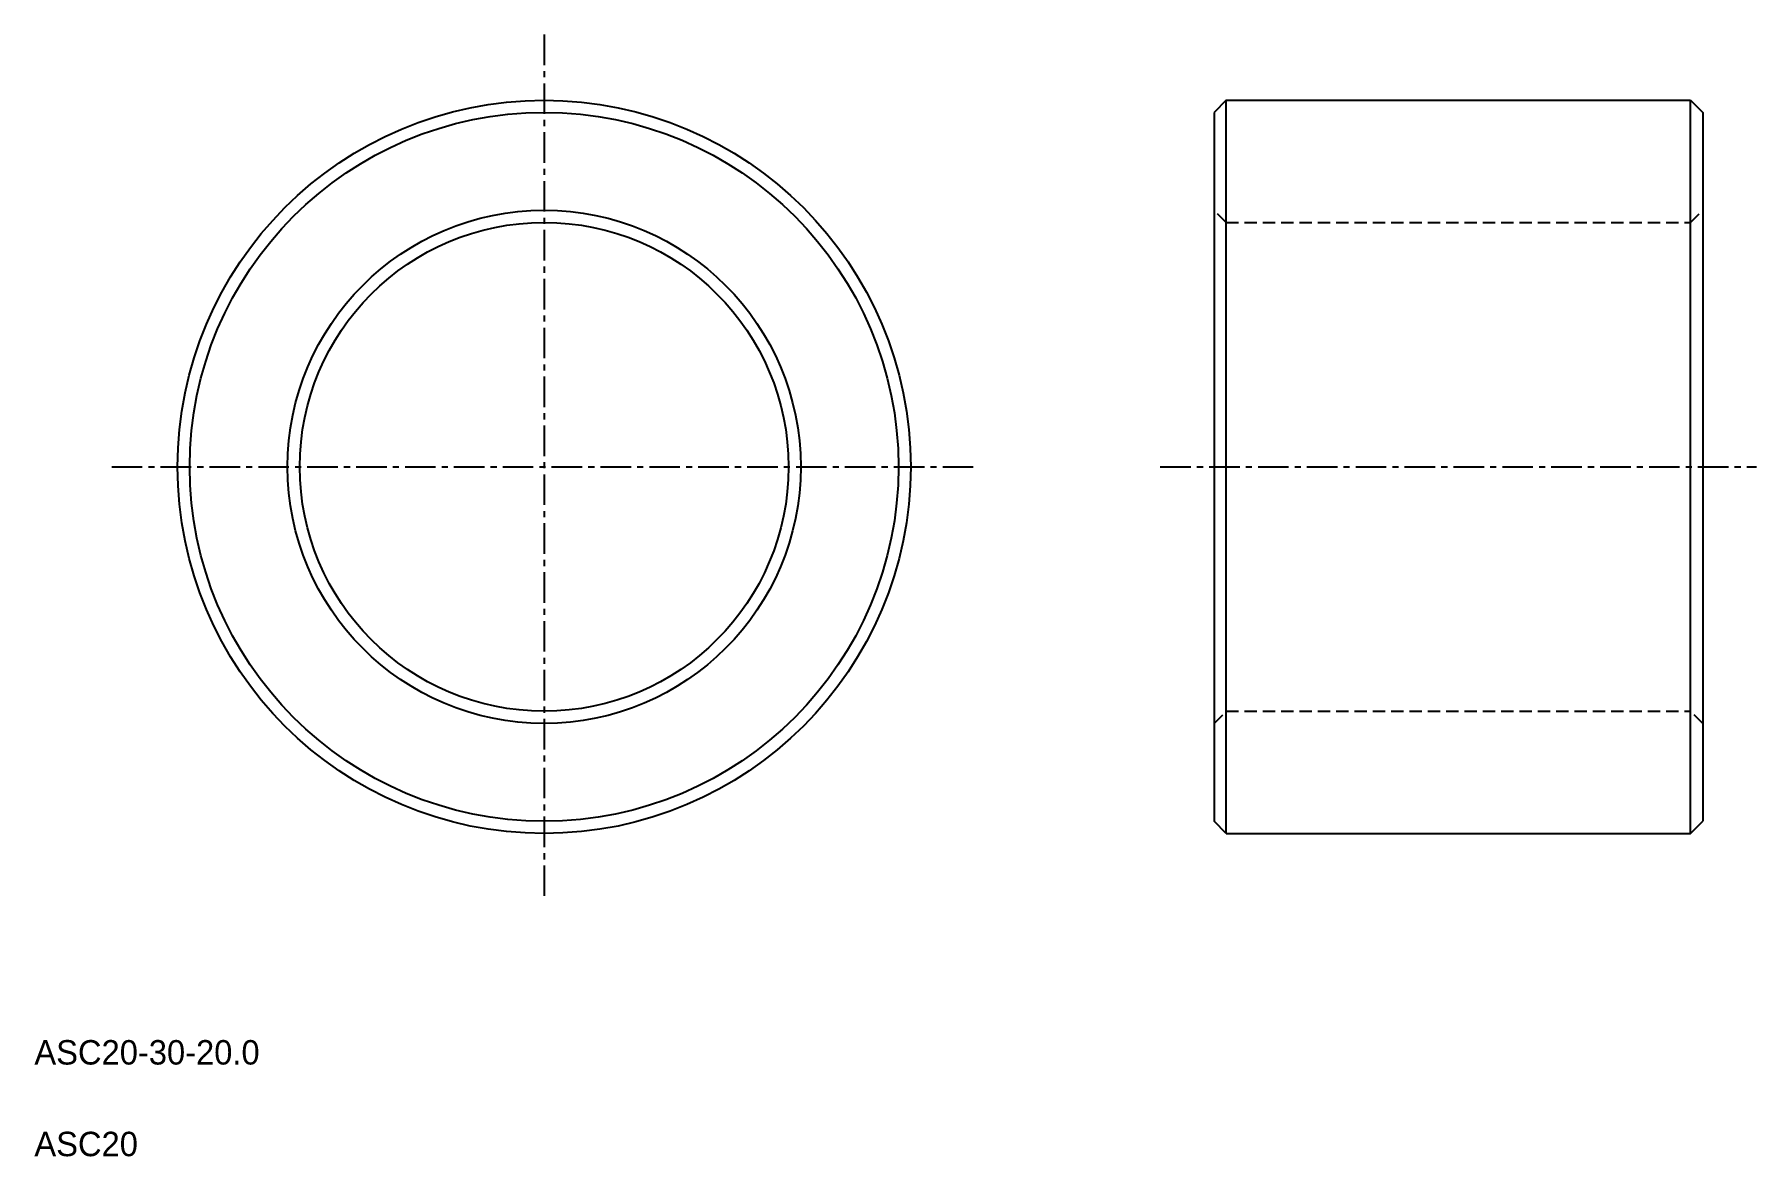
# Model space of a CAD drawing. Extents: x 4.9 to 75.3, y -2.1 to 43.8.
import ezdxf

# ---------------------------------------------------------------- set-up
doc = ezdxf.new("R2010")
doc.units = 0
doc.linetypes.add('CENTER', pattern=[2, 1.25, -0.25, 0.25, -0.25])
doc.linetypes.add('DASHED', pattern=[0.75, 0.5, -0.25])
doc.layers.get('0').update_dxf_attribs({"linetype": 'CONTINUOUS'})
doc.layers.add('CENTER', color=1, linetype='CENTER')

msp = doc.modelspace()

# ---------------------------------------------------------------- linework, layer by layer
at = {"color": 7, "linetype": 'CONTINUOUS'}
for p, q in [((53.624, 41.084), (53.124, 40.584)), ((53.624, 41.084), (72.624, 41.084)), ((53.624, 11.084), (53.624, 41.084)), ((72.624, 11.084), (72.624, 41.084)), ((72.624, 41.084), (73.124, 40.584)), ((53.124, 40.584), (53.124, 11.584)), ((73.124, 40.584), (73.124, 11.584)), ((53.624, 11.084), (53.124, 11.584)), ((72.624, 11.084), (73.124, 11.584)), ((53.624, 11.084), (72.624, 11.084))]:
    msp.add_line(p, q, dxfattribs=at)
at = {"color": 3, "linetype": 'DASHED'}
for p, q in [((53.624, 36.084), (53.124, 36.584)), ((53.624, 36.084), (72.624, 36.084)), ((72.624, 36.084), (73.124, 36.584)), ((53.124, 15.584), (53.624, 16.084)), ((53.624, 16.084), (72.624, 16.084)), ((73.124, 15.584), (72.624, 16.084))]:
    msp.add_line(p, q, dxfattribs=at)
msp.add_line((58.124, 16.084), (58.124, 16.084))
at = {"color": 7, "linetype": 'CONTINUOUS'}
for radius in [15, 14.5, 10.5, 10]:
    msp.add_circle((25.712, 26.084), radius, dxfattribs=at)
at = {"layer": 'CENTER', "color": 1, "linetype": 'CENTER'}
for p, q in [((25.712, 43.775), (25.712, 8.392)), ((8.02, 26.084), (43.403, 26.084)), ((50.924, 26.084), (75.324, 26.084))]:
    msp.add_line(p, q, dxfattribs=at)

# ---------------------------------------------------------------- texts
for s, p in [('ASC20-30-20.0', (4.853, 1.629)), ('ASC20', (4.853, -2.121))]:
    msp.add_text(s, height=1).set_placement(p)

doc.saveas('drawing.dxf')
